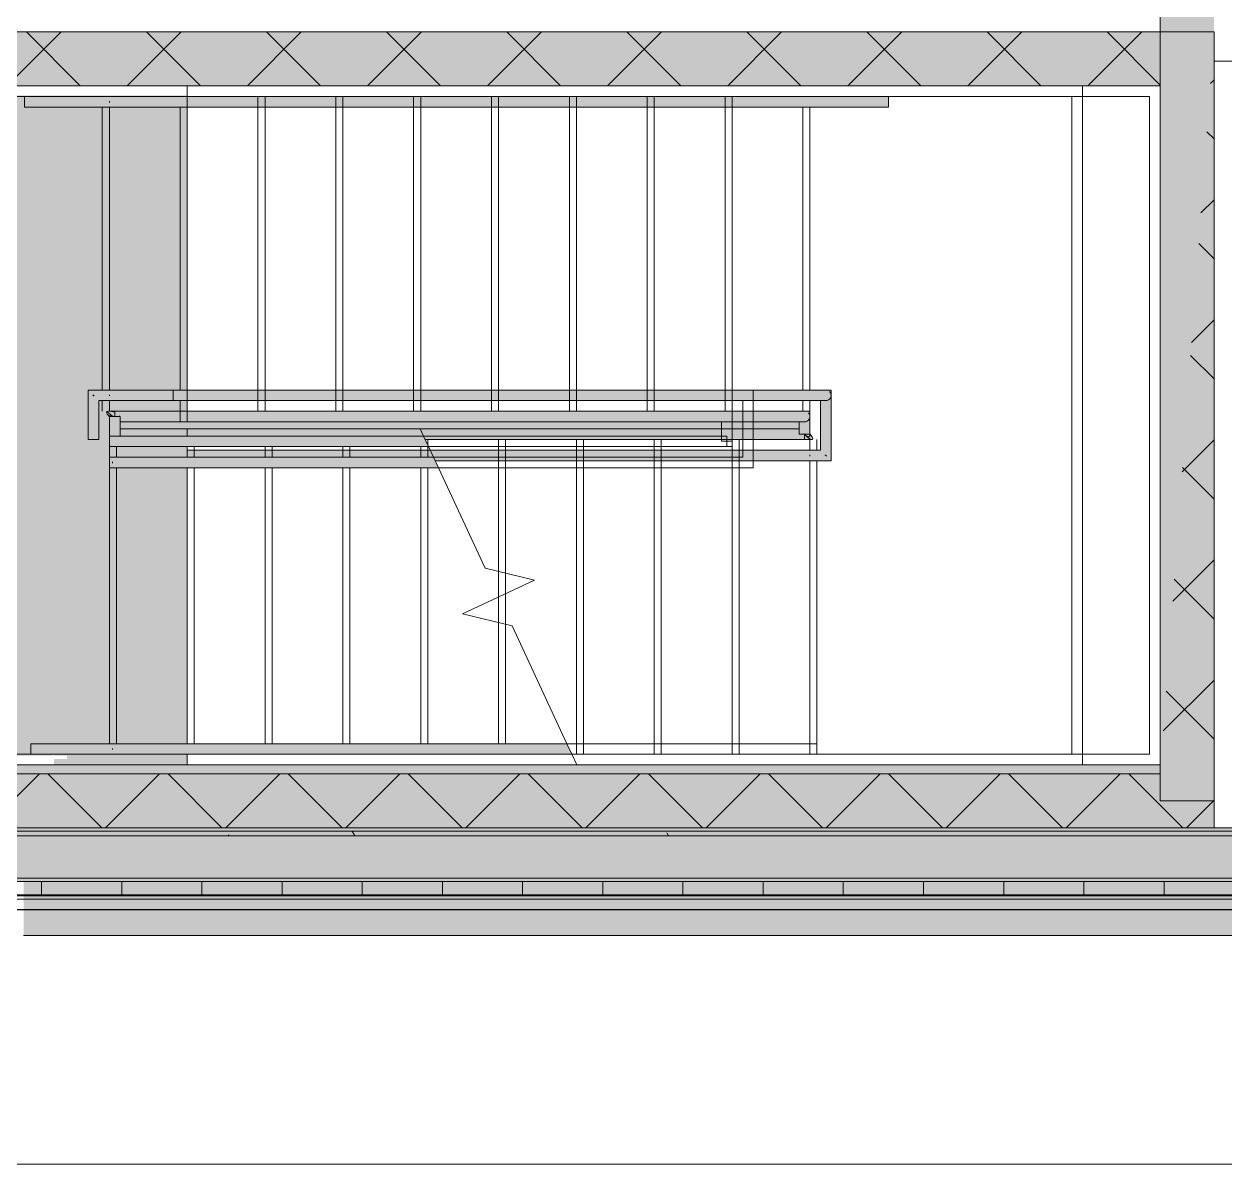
# Model space of a CAD drawing. Header units: inches. Extents: x -445 to 366, y -514 to 778.
# Drawn here: x -206.4 to -36.7, y -514 to -352.8 of the extents above; entities that cross this region are included whole.
import ezdxf

# ---------------------------------------------------------------- set-up
doc = ezdxf.new("R2010")
doc.units = ezdxf.units.IN
doc.header["$MEASUREMENT"] = 0
for name, color, linetype, lineweight in [('A-DETL', 90, 'Continuous', 9), ('A-DETL-GENF', 92, 'Continuous', 9), ('A-FLOR', 192, 'Continuous', 9), ('A-FLOR-HRAL', 11, 'Continuous', 9), ('A-FLOR-HRAL-MBND', 5, 'Continuous', 9), ('A-GENM', 13, 'Continuous', 9), ('A-WALL', 113, 'Continuous', 9), ('A-WALL-PATT', 111, 'Continuous', 13), ('I-WALL', 2, 'Continuous', 9), ('S-STRS', 31, 'Continuous', 9), ('S-STRS-MBND', 31, 'Continuous', 9)]:
    doc.layers.add(name, color=color, linetype=linetype, lineweight=lineweight)
pattern_1 = [(45, (0, 0), (-8.48528, 8.48528), []), (135, (0, 0), (-8.48528, -8.48528), [])]

# ---------------------------------------------------------------- blocks, each defined once
blk = doc.blocks.new('Pad_Site_Main Canopy - Main Canopy-1298050-Test Fit - Mezzanine Plan')
at = {"layer": 'A-GENM'}
blk.add_line((0, 204.6), (0, 644), dxfattribs=at)
blk = doc.blocks.new('Top Rail Type - Top Rail_Internal_-660897-Test Fit - Mezzanine Plan')
at = {"layer": 'A-FLOR-HRAL'}
for p, q in [((-194.73, -407.57), (-193.88, -408.29)), ((-194.17, -408.29), (-194.35, -408.15)), ((-194.35, -408.15), (-194.35, -408.29)), ((-96.11, -407.54), (-194.33, -407.54)), ((-192.91, -408.28), (-192.92, -408.19)), ((-95.36, -411.04), (-95.36, -408.29)), ((-192.86, -409.04), (-96.11, -409.04)), ((-150.44, -410.04), (-183.36, -410.04)), ((-96.86, -410.04), (-150.4, -410.04)), ((-96.86, -409.04), (-96.86, -409.76)), ((-149.74, -411.54), (-95.08, -411.54))]:
    blk.add_line(p, q, dxfattribs=at)
at = {"layer": 'A-FLOR-HRAL', "flags": 128}
for points in [[(-194.73, -407.57), (-194.76, -407.65), (-194.73, -407.77), (-194.66, -407.93), (-194.55, -408.11), (-194.39, -408.3)], [(-194.33, -407.54), (-194.53, -407.55), (-194.73, -407.57)], [(-193.61, -407.65), (-193.79, -407.6), (-194.05, -407.56), (-194.33, -407.54)], [(-95.58, -407.76), (-95.46, -407.92), (-95.39, -408.1), (-95.36, -408.29), (-95.39, -408.49), (-95.46, -408.67), (-95.58, -408.82), (-95.74, -408.94), (-95.92, -409.02), (-96.11, -409.04)], [(-96.11, -409.04), (-95.92, -409.02), (-95.74, -408.94), (-95.58, -408.82), (-95.46, -408.67), (-95.39, -408.49), (-95.36, -408.29)], [(-95.36, -408.29), (-95.39, -408.1), (-95.46, -407.92), (-95.58, -407.76)], [(-183.36, -410.87), (-183.36, -410.79), (-183.36, -410.72)], [(-95.36, -411.04), (-95.39, -411.12), (-95.46, -411.15), (-95.58, -411.13), (-95.74, -411.06), (-95.92, -410.95), (-96.11, -410.79), (-96.2, -410.71)], [(-96.11, -410.79), (-95.93, -410.99), (-95.74, -411.17), (-95.55, -411.32), (-95.36, -411.44), (-95.2, -411.52), (-95.08, -411.54)], [(-95.08, -411.54), (-95, -411.52), (-94.97, -411.44), (-94.99, -411.32), (-95.06, -411.17), (-95.17, -410.99), (-95.32, -410.79), (-95.36, -410.75)]]:
    blk.add_lwpolyline(points, dxfattribs=at)
blk = doc.blocks.new('Top Rail Type - Top Rail_Internal_-V13-Test Fit - Mezzanine Plan')
at = {"layer": 'A-FLOR-HRAL'}
for p, q in [((-192.86, -408.29), (-194.36, -408.29)), ((-194.36, -408.29), (-194.36, -411.04)), ((-193.61, -408.29), (-193.61, -407.54)), ((-95.36, -407.54), (-193.61, -407.54)), ((-192.86, -408.29), (-192.86, -411.04)), ((-95.36, -410.79), (-95.36, -407.54)), ((-96.86, -409.04), (-192.86, -409.04)), ((-183.36, -410.04), (-183.36, -410.32)), ((-183.36, -410.04), (-150.44, -410.04)), ((-183.36, -410.32), (-183.36, -411.04)), ((-150.4, -410.04), (-96.86, -410.04)), ((-96.86, -410.79), (-96.86, -409.04)), ((-149.74, -411.54), (-96.11, -411.54)), ((-96.86, -410.79), (-95.36, -410.79)), ((-96.11, -410.79), (-96.11, -411.54))]:
    blk.add_line(p, q, dxfattribs=at)
blk = doc.blocks.new('Railing - Railing-662800-Test Fit - Mezzanine Plan')
at = {"layer": 'A-FLOR-HRAL-MBND'}
for p, q in [((-184.36, -407.54), (-106.36, -407.54)), ((-184.36, -409.04), (-184.36, -407.54)), ((-106.36, -407.54), (-106.36, -412.54)), ((-184.36, -409.04), (-107.86, -409.04)), ((-107.86, -409.04), (-107.86, -411.04)), ((-107.86, -411.04), (-149.97, -411.04)), ((-106.36, -412.54), (-149.27, -412.54))]:
    blk.add_line(p, q, dxfattribs=at)
blk = doc.blocks.new('Top Rail Type - Top Rail_Internal_-662807-Test Fit - Mezzanine Plan')
at = {"layer": 'A-FLOR-HRAL'}
for p, q in [((-184.36, -409.04), (-184.36, -407.54)), ((-106.36, -407.54), (-184.36, -407.54)), ((-106.36, -411.79), (-106.36, -407.54)), ((-107.86, -409.04), (-184.36, -409.04)), ((-107.86, -411.79), (-107.86, -409.04)), ((-194.36, -411.04), (-194.36, -412.54)), ((-194.36, -411.04), (-149.97, -411.04)), ((-149.27, -412.54), (-149.97, -411.04)), ((-149.97, -411.04), (-107.11, -411.04)), ((-107.86, -411.79), (-106.36, -411.79)), ((-107.11, -411.04), (-107.11, -412.54)), ((-194.36, -412.54), (-149.27, -412.54)), ((-149.27, -412.54), (-107.11, -412.54))]:
    blk.add_line(p, q, dxfattribs=at)
blk = doc.blocks.new('Handrail Type - Handrail_Internal_-663020-Test Fit - Mezzanine Plan')
at = {"layer": 'A-FLOR-HRAL'}
for p, q in [((-197.36, -404.54), (-197.36, -411.54)), ((-194.58, -404.54), (-197.36, -404.54)), ((-93.11, -404.54), (-194.58, -404.54)), ((-92.36, -414.54), (-92.36, -405.29)), ((-195.86, -411.54), (-195.86, -406.04)), ((-195.86, -406.04), (-194.58, -406.04)), ((-194.58, -406.04), (-93.11, -406.04)), ((-93.86, -406.04), (-93.86, -413.04)), ((-196.52, -411.54), (-196.7, -411.54)), ((-150.4, -413.04), (-183.36, -413.04)), ((-183.36, -413.07), (-183.36, -413.14)), ((-149.04, -413.04), (-150.36, -413.04)), ((-95.15, -413.04), (-149.04, -413.04)), ((-93.86, -413.04), (-95.15, -413.04)), ((-148.34, -414.54), (-95.15, -414.54)), ((-95.15, -414.54), (-92.36, -414.54))]:
    blk.add_line(p, q, dxfattribs=at)
at = {"layer": 'A-FLOR-HRAL', "flags": 128}
for points in [[(-92.58, -404.76), (-92.46, -404.92), (-92.39, -405.1), (-92.36, -405.29), (-92.39, -405.49), (-92.46, -405.67), (-92.58, -405.82), (-92.74, -405.94), (-92.92, -406.02), (-93.11, -406.04)], [(-93.11, -406.04), (-92.92, -406.02), (-92.74, -405.94), (-92.58, -405.82), (-92.46, -405.67), (-92.39, -405.49), (-92.36, -405.29)], [(-92.36, -405.29), (-92.39, -405.1), (-92.46, -404.92), (-92.58, -404.76)], [(-183.36, -413.72), (-183.36, -413.6), (-183.36, -413.42), (-183.36, -413.26), (-183.36, -413.14), (-183.36, -413.07)], [(-183.36, -413.14), (-183.36, -413.26), (-183.36, -413.42)], [(-183.36, -413.42), (-183.36, -413.6), (-183.36, -413.79)], [(-183.36, -413.87), (-183.36, -413.79), (-183.36, -413.72)], [(-183.36, -413.79), (-183.36, -413.99), (-183.36, -414.05)], [(-183.36, -414.05), (-183.36, -413.99), (-183.36, -413.87)]]:
    blk.add_lwpolyline(points, dxfattribs=at)
at = {"layer": 'A-FLOR-HRAL'}
for points in [[(-196.52, -405.39), (-196.53, -405.37), (-196.57, -405.34), (-196.61, -405.29), (-196.66, -405.25), (-196.69, -405.22), (-196.7, -405.2)], [(-93.2, -413.7), (-93.19, -413.72), (-93.16, -413.75), (-93.11, -413.79), (-93.07, -413.84), (-93.03, -413.87), (-93.02, -413.89)]]:
    blk.add_open_spline(points, degree=3, knots=[-0.53913032, -0.53913032, -0.53913032, -0.53913032, -0.52083333, -0.5, -0.47916667, -0.46086968, -0.46086968, -0.46086968, -0.46086968], dxfattribs=at)
for points in [[(-194.36, -405.22), (-194.36, -405.24), (-194.36, -405.29), (-194.36, -405.35), (-194.36, -405.37)], [(-95.36, -413.87), (-95.36, -413.85), (-95.36, -413.79), (-95.36, -413.74), (-95.36, -413.72)]]:
    blk.add_open_spline(points, degree=3, dxfattribs=at)
blk = doc.blocks.new('Handrail Type - Handrail_Internal_-V14-Test Fit - Mezzanine Plan')
at = {"layer": 'A-FLOR-HRAL'}
for p, q in [((-197.36, -404.54), (-197.36, -411.54)), ((-194.36, -404.54), (-197.36, -404.54)), ((-92.36, -404.54), (-194.36, -404.54)), ((-92.36, -414.54), (-92.36, -404.54)), ((-195.86, -406.04), (-195.86, -411.54)), ((-194.36, -406.04), (-195.86, -406.04)), ((-93.86, -406.04), (-194.36, -406.04)), ((-93.86, -413.04), (-93.86, -406.04)), ((-195.86, -411.54), (-197.36, -411.54)), ((-183.36, -413.04), (-183.36, -414.04)), ((-183.36, -413.04), (-150.4, -413.04)), ((-150.36, -413.04), (-149.04, -413.04)), ((-149.04, -413.04), (-95.36, -413.04)), ((-95.36, -413.04), (-93.86, -413.04)), ((-148.34, -414.54), (-95.36, -414.54)), ((-95.36, -414.54), (-92.36, -414.54))]:
    blk.add_line(p, q, dxfattribs=at)
blk = doc.blocks.new('Handrail Type - Handrail_Internal_-663086-Test Fit - Mezzanine Plan')
at = {"layer": 'A-FLOR-HRAL'}
for p, q in [((-192.5, -414.04), (-194.36, -414.04)), ((-194.36, -415.54), (-192.5, -415.54)), ((-193.92, -414.71), (-193.92, -414.87))]:
    blk.add_line(p, q, dxfattribs=at)
at = {"layer": 'A-FLOR-HRAL', "flags": 128}
blk.add_lwpolyline([(-194.36, -414.87), (-194.36, -414.79), (-194.36, -414.72)], dxfattribs=at)
blk = doc.blocks.new('Handrail Type - Handrail_Internal_-V15-Test Fit - Mezzanine Plan')
at = {"layer": 'A-FLOR-HRAL'}
for p, q in [((-185.36, -406.04), (-185.36, -404.54)), ((-103.36, -404.54), (-185.36, -404.54)), ((-103.36, -415.54), (-103.36, -404.54)), ((-104.86, -406.04), (-185.36, -406.04)), ((-104.86, -414.04), (-104.86, -406.04)), ((-194.36, -414.04), (-194.36, -415.54)), ((-194.36, -414.04), (-148.57, -414.04)), ((-147.87, -415.54), (-148.57, -414.04)), ((-148.57, -414.04), (-106.36, -414.04)), ((-106.36, -414.04), (-104.86, -414.04)), ((-194.36, -415.54), (-147.87, -415.54)), ((-147.87, -415.54), (-106.36, -415.54)), ((-106.36, -415.54), (-103.36, -415.54))]:
    blk.add_line(p, q, dxfattribs=at)
blk = doc.blocks.new('Handrail Type - Handrail_Internal_-840584-Test Fit - Mezzanine Plan')
at = {"layer": 'A-FLOR-HRAL'}
for p, q in [((-194.58, -363.04), (-206.36, -363.04)), ((-95.76, -363.04), (-194.58, -363.04)), ((-84.26, -363.04), (-95.76, -363.04)), ((-206.36, -363.89), (-206.36, -363.7)), ((-206.36, -364.54), (-194.58, -364.54)), ((-194.58, -364.54), (-95.76, -364.54)), ((-95.76, -364.54), (-84.26, -364.54))]:
    blk.add_line(p, q, dxfattribs=at)
at = {"layer": 'A-FLOR-HRAL', "flags": 128}
blk.add_lwpolyline([(-84.26, -363.72), (-84.26, -363.79), (-84.26, -363.87)], dxfattribs=at)
at = {"layer": 'A-FLOR-HRAL'}
blk.add_open_spline([(-194.36, -363.72), (-194.36, -363.74), (-194.36, -363.79), (-194.36, -363.85), (-194.36, -363.87)], degree=3, dxfattribs=at)
blk = doc.blocks.new('Handrail Type - Handrail_Internal_-V17-Test Fit - Mezzanine Plan')
at = {"layer": 'A-FLOR-HRAL'}
for p, q in [((-206.36, -364.54), (-206.36, -363.04)), ((-194.36, -363.04), (-206.36, -363.04)), ((-95.36, -363.04), (-194.36, -363.04)), ((-84.26, -363.04), (-95.36, -363.04)), ((-84.26, -364.54), (-84.26, -363.04)), ((-194.36, -364.54), (-206.36, -364.54)), ((-95.36, -364.54), (-194.36, -364.54)), ((-84.26, -364.54), (-95.36, -364.54))]:
    blk.add_line(p, q, dxfattribs=at)
blk = doc.blocks.new('Handrail Type - Handrail_Internal_-841497-Test Fit - Mezzanine Plan')
at = {"layer": 'A-FLOR-HRAL'}
for p, q in [((-193.97, -454.54), (-205.47, -454.54)), ((-192.5, -454.54), (-193.97, -454.54)), ((-205.47, -456.04), (-193.97, -456.04)), ((-193.97, -456.04), (-192.5, -456.04)), ((-193.92, -455.22), (-193.92, -455.37))]:
    blk.add_line(p, q, dxfattribs=at)
at = {"layer": 'A-FLOR-HRAL', "flags": 128}
blk.add_lwpolyline([(-205.47, -455.37), (-205.47, -455.29), (-205.47, -455.22)], dxfattribs=at)
blk = doc.blocks.new('Handrail Type - Handrail_Internal_-V18-Test Fit - Mezzanine Plan')
at = {"layer": 'A-FLOR-HRAL'}
for p, q in [((-205.47, -454.54), (-205.47, -456.04)), ((-205.47, -454.54), (-194.36, -454.54)), ((-194.36, -454.54), (-129.69, -454.54)), ((-128.99, -456.04), (-129.69, -454.54)), ((-129.69, -454.54), (-106.36, -454.54)), ((-106.36, -454.54), (-94.36, -454.54)), ((-94.36, -454.54), (-94.36, -456.04)), ((-205.47, -456.04), (-194.36, -456.04)), ((-194.36, -456.04), (-128.99, -456.04)), ((-128.99, -456.04), (-106.36, -456.04)), ((-106.36, -456.04), (-94.36, -456.04))]:
    blk.add_line(p, q, dxfattribs=at)
blk = doc.blocks.new('Corrugated Wall Panel - Corrugated Wall Panel-1604849-Test Fit - Mezzanine Plan')
at = {"layer": 'A-GENM'}
for p, q in [((-390.49, -478.04), (329.51, -478.04)), ((329.47, -478), (-390.45, -478))]:
    blk.add_line(p, q, dxfattribs=at)
blk = doc.blocks.new('Hecht_PAD_AA-Arch_detached_rvt-1-Test Fit - Mezzanine Plan')
at = {"layer": 'A-WALL-PATT'}
h = blk.add_hatch(dxfattribs=at)
h.set_pattern_fill('FP_19', color=256, style=0, pattern_type=2)
h.set_pattern_definition(pattern_1)
h.paths.add_polyline_path([(-136.77, -361.54), (-45.86, -361.54), (-45.86, -353.92), (-250.24, -353.92), (-250.24, -361.54), (-154.94, -361.54)], flags=0)
h = blk.add_hatch(dxfattribs=at)
h.set_pattern_fill('FP_19', color=256, style=0, pattern_type=2)
h.set_pattern_definition(pattern_1)
h.paths.add_polyline_path([(-45.86, -466.42), (-38.24, -466.42), (-38.24, -353.92), (-42.58, -353.92), (-38.52, -357.78), (-45.86, -458.79), (-42.05, -462.61), (-45.86, -462.61)], flags=0)
h = blk.add_hatch(dxfattribs=at)
h.set_pattern_fill('FP_19', color=256, style=0, pattern_type=2)
h.set_pattern_definition(pattern_1)
h.paths.add_polyline_path([(-206.49, -466.42), (-45.86, -466.42), (-45.86, -458.79), (-250.24, -458.79), (-250.24, -466.42), (-208.62, -466.42)], flags=0)
h = blk.add_hatch(dxfattribs=at)
h.set_pattern_fill('FP_1', color=256, style=0, pattern_type=2)
h.set_pattern_definition([(0, (0, 0), (30.72, 7.68), [1.267, -21.773, 1.267, -21.773, -122.88]), (0, (0, 0), (30.72, 7.68), [-46.08, 1.267, -44.813, 1.267, -21.773, -53.76]), (0, (0, 0), (30.72, 7.68), [-115.2, 1.267, -14.093, 1.267, -37.133]), (120, (11.52, 3.84), (-22.01108, 22.7643), [1.267, -21.773, 1.267, -21.773, -122.88]), (120, (11.52, 3.84), (-22.01108, 22.7643), [-46.08, 1.267, -44.813, 1.267, -21.773, -53.76]), (120, (11.52, 3.84), (-22.01108, 22.7643), [-115.2, 1.267, -14.093, 1.267, -37.133]), (240, (15.36, 19.2), (-8.70892, -30.4443), [1.267, -21.773, 1.267, -21.773, -122.88]), (240, (15.36, 19.2), (-8.70892, -30.4443), [-46.08, 1.267, -44.813, 1.267, -21.773, -53.76]), (240, (15.36, 19.2), (-8.70892, -30.4443), [-115.2, 1.267, -14.093, 1.267, -37.133])])
h.paths.add_polyline_path([(70.17, -467.54), (318.39, -467.54), (318.39, -466.92), (-246.48, -466.92), (-246.48, -467.54), (-9.58, -467.54)], flags=0)
blk.add_hatch(color=256, dxfattribs=at).paths.add_polyline_path([(319.01, -473.54), (319.01, -473.54), (319.01, -467.54), (-246.48, -467.54), (-246.48, -473.54), (318.39, -473.54)], flags=0)
h = blk.add_hatch(dxfattribs=at)
h.set_pattern_fill('FP_3', color=256, style=0, pattern_type=2)
h.set_pattern_definition([(0, (0, 0), (0, 4.798), []), (315, (0, 0), (4.798427, 0), [6.786, -6.786]), (45, (0, 0), (4.798427, 0), [6.786, -6.786])])
h.paths.add_polyline_path([(325.01, -474.04), (325.01, -473.54), (-246.48, -473.54), (-246.48, -474.04), (325.01, -474.04)], flags=0)
h = blk.add_hatch(dxfattribs=at)
h.set_pattern_fill('FP_2', color=256, style=0, pattern_type=2)
h.set_pattern_definition([(0, (0, 0), (0, 11.331), []), (90, (0, 0), (-11.331, 7e-16), [])])
h.paths.add_polyline_path([(77.42, -476.04), (325.51, -476.04), (325.51, -474.04), (-246.48, -474.04), (-246.48, -476.04), (34.76, -476.04)], flags=0)
at = {"layer": 'A-WALL'}
for p, q in [((318.39, -466.92), (-246.48, -466.92)), ((-246.48, -467.54), (318.39, -467.54)), ((-246.48, -473.54), (318.39, -473.54)), ((-246.48, -474.04), (318.39, -474.04)), ((-246.48, -476.04), (318.39, -476.04)), ((-246.48, -476.54), (318.39, -476.54))]:
    blk.add_line(p, q, dxfattribs=at)
at = {"layer": 'I-WALL'}
for p, q in [((-45.86, -353.92), (-250.24, -353.92)), ((-38.24, -353.92), (-45.86, -353.92)), ((-38.24, -466.42), (-38.24, -353.92)), ((-250.24, -361.54), (-45.86, -361.54)), ((-45.86, -361.54), (-45.86, -458.79)), ((-45.86, -458.79), (-250.24, -458.79)), ((-250.24, -466.42), (-45.86, -466.42)), ((-45.86, -466.42), (-38.24, -466.42))]:
    blk.add_line(p, q, dxfattribs=at)
at = {"layer": 'S-STRS'}
for p, q in [((-206.36, -363.04), (-248.74, -363.04)), ((-47.36, -363.04), (-84.26, -363.04)), ((-47.36, -456.04), (-47.36, -363.04)), ((-195.36, -404.54), (-195.36, -364.54)), ((-194.36, -404.54), (-194.36, -364.54)), ((-184.36, -404.54), (-184.36, -364.54)), ((-183.36, -404.54), (-183.36, -364.54)), ((-173.36, -404.54), (-173.36, -364.54)), ((-172.36, -404.54), (-172.36, -364.54)), ((-162.36, -404.54), (-162.36, -364.54)), ((-161.36, -404.54), (-161.36, -364.54)), ((-151.36, -404.54), (-151.36, -364.54)), ((-150.36, -404.54), (-150.36, -364.54)), ((-140.36, -404.54), (-140.36, -364.54)), ((-139.36, -404.54), (-139.36, -364.54)), ((-129.36, -404.54), (-129.36, -364.54)), ((-128.36, -404.54), (-128.36, -364.54)), ((-118.36, -404.54), (-118.36, -364.54)), ((-117.36, -404.54), (-117.36, -364.54)), ((-107.36, -404.54), (-107.36, -364.54)), ((-106.36, -404.54), (-106.36, -364.54)), ((-96.36, -404.54), (-96.36, -364.54)), ((-95.36, -404.54), (-95.36, -364.54)), ((-195.36, -407.54), (-195.36, -406.04)), ((-194.36, -407.54), (-194.36, -406.04)), ((-184.36, -407.54), (-184.36, -406.04)), ((-183.36, -407.54), (-183.36, -406.04)), ((-173.36, -407.54), (-173.36, -406.04)), ((-172.36, -407.54), (-172.36, -406.04)), ((-162.36, -407.54), (-162.36, -406.04)), ((-161.36, -407.54), (-161.36, -406.04)), ((-151.36, -407.54), (-151.36, -406.04)), ((-150.36, -407.54), (-150.36, -406.04)), ((-140.36, -407.54), (-140.36, -406.04)), ((-139.36, -407.54), (-139.36, -406.04)), ((-129.36, -407.54), (-129.36, -406.04)), ((-128.36, -407.54), (-128.36, -406.04)), ((-118.36, -407.54), (-118.36, -406.04)), ((-117.36, -407.54), (-117.36, -406.04)), ((-107.36, -407.54), (-107.36, -406.04)), ((-106.36, -407.54), (-106.36, -406.04)), ((-96.36, -407.54), (-96.36, -406.04)), ((-95.36, -407.54), (-95.36, -406.04)), ((-192.86, -409.85), (-192.86, -409.04)), ((-192.86, -410.04), (-150.44, -410.04)), ((-183.36, -410.07), (-183.36, -410.32)), ((-183.36, -410.32), (-183.36, -411.04)), ((-96.86, -409.85), (-96.86, -410.04)), ((-149.74, -411.54), (-145.86, -411.54)), ((-149.36, -411.54), (-149.36, -412.35)), ((-139.36, -411.54), (-139.36, -413.04)), ((-138.36, -411.54), (-138.36, -413.04)), ((-128.36, -411.54), (-128.36, -413.04)), ((-127.36, -411.54), (-127.36, -413.04)), ((-117.36, -411.54), (-117.36, -413.04)), ((-116.36, -411.54), (-116.36, -413.04)), ((-106.36, -411.54), (-106.36, -413.04)), ((-105.36, -411.54), (-105.36, -413.04)), ((-95.36, -411.54), (-95.36, -413.04)), ((-94.36, -411.54), (-94.36, -413.04)), ((-194.36, -412.54), (-194.36, -414.04)), ((-193.36, -412.54), (-193.36, -414.04)), ((-183.36, -412.54), (-183.36, -413.04)), ((-183.36, -412.54), (-183.36, -414.04)), ((-183.36, -413.07), (-183.36, -414.04)), ((-182.36, -412.54), (-182.36, -414.04)), ((-182.36, -412.54), (-182.36, -413.04)), ((-172.36, -412.54), (-172.36, -414.04)), ((-172.36, -412.54), (-172.36, -413.04)), ((-171.36, -412.54), (-171.36, -414.04)), ((-171.36, -412.54), (-171.36, -413.04)), ((-161.36, -412.54), (-161.36, -414.04)), ((-161.36, -412.54), (-161.36, -413.04)), ((-160.36, -412.54), (-160.36, -414.04)), ((-160.36, -412.54), (-160.36, -413.04)), ((-150.36, -412.54), (-150.36, -414.04)), ((-150.36, -412.54), (-150.36, -413.04)), ((-149.36, -412.54), (-149.36, -414.04)), ((-149.36, -412.54), (-149.36, -413.04)), ((-194.36, -415.54), (-194.36, -454.54)), ((-193.36, -415.54), (-193.36, -454.54)), ((-183.36, -415.54), (-183.36, -454.54)), ((-183.36, -415.54), (-183.36, -454.54)), ((-182.36, -415.54), (-182.36, -454.54)), ((-182.36, -415.54), (-182.36, -454.54)), ((-172.36, -415.54), (-172.36, -454.54)), ((-172.36, -415.54), (-172.36, -454.54)), ((-171.36, -415.54), (-171.36, -454.54)), ((-171.36, -415.54), (-171.36, -454.54)), ((-161.36, -415.54), (-161.36, -454.54)), ((-161.36, -415.54), (-161.36, -454.54)), ((-160.36, -415.54), (-160.36, -454.54)), ((-160.36, -415.54), (-160.36, -454.54)), ((-150.36, -415.54), (-150.36, -454.54)), ((-150.36, -415.54), (-150.36, -454.54)), ((-149.36, -415.54), (-149.36, -454.54)), ((-149.36, -415.54), (-149.36, -454.54)), ((-139.36, -414.54), (-139.36, -430.18)), ((-138.36, -414.54), (-138.36, -430.42)), ((-128.36, -414.54), (-128.36, -456.04)), ((-127.36, -414.54), (-127.36, -456.04)), ((-117.36, -414.54), (-117.36, -456.04)), ((-116.36, -414.54), (-116.36, -456.04)), ((-106.36, -414.54), (-106.36, -456.04)), ((-105.36, -414.54), (-105.36, -456.04)), ((-95.36, -414.54), (-95.36, -456.04)), ((-94.36, -414.54), (-94.36, -456.04)), ((-139.36, -430.18), (-139.36, -433.79)), ((-139.36, -430.18), (-139.36, -433.79)), ((-138.36, -430.42), (-138.36, -433.33)), ((-138.36, -430.42), (-138.36, -433.33)), ((-139.36, -433.79), (-139.36, -437.41)), ((-138.36, -433.33), (-138.36, -437.65)), ((-139.36, -437.41), (-139.36, -454.54)), ((-139.36, -437.41), (-139.36, -454.54)), ((-138.36, -437.65), (-138.36, -454.54)), ((-138.36, -437.65), (-138.36, -454.54)), ((-248.74, -456.04), (-205.47, -456.04)), ((-183.36, -456.04), (-183.36, -456.21)), ((-183.36, -456.21), (-183.36, -457.26)), ((-128.99, -456.04), (-128.36, -456.04)), ((-128.36, -456.04), (-117.36, -456.04)), ((-117.36, -456.04), (-106.36, -456.04)), ((-106.36, -456.04), (-95.36, -456.04)), ((-95.36, -456.04), (-95.05, -456.04)), ((-95.05, -456.04), (-47.36, -456.04)), ((-250.24, -457.54), (-202.2, -457.54)), ((-250.24, -457.54), (-205.05, -457.54)), ((-205.05, -457.54), (-128.29, -457.54)), ((-183.36, -457.26), (-183.36, -457.54)), ((-183.36, -457.54), (-128.29, -457.54)), ((-176.7, -457.54), (-128.29, -457.54)), ((-128.29, -457.54), (-92.2, -457.54)), ((-128.29, -457.54), (-95.05, -457.54)), ((-95.05, -457.54), (-45.86, -457.54)), ((-92.2, -457.54), (-45.86, -457.54))]:
    blk.add_line(p, q, dxfattribs=at)
at = {"layer": 'S-STRS-MBND'}
for p, q in [((-183.36, -361.54), (-183.36, -363.04)), ((-95.67, -361.54), (-183.36, -361.54)), ((-95.67, -363.04), (-183.36, -363.04)), ((-183.36, -407.54), (-183.36, -363.04)), ((-173.36, -407.54), (-173.36, -363.04)), ((-172.36, -407.54), (-172.36, -363.04)), ((-162.36, -407.54), (-162.36, -363.04)), ((-161.36, -407.54), (-161.36, -363.04)), ((-151.36, -407.54), (-151.36, -363.04)), ((-150.36, -407.54), (-150.36, -363.04)), ((-140.36, -407.54), (-140.36, -363.04)), ((-139.36, -407.54), (-139.36, -363.04)), ((-129.36, -407.54), (-129.36, -363.04)), ((-128.36, -407.54), (-128.36, -363.04)), ((-118.36, -407.54), (-118.36, -363.04)), ((-117.36, -407.54), (-117.36, -363.04)), ((-107.36, -407.54), (-107.36, -363.04)), ((-106.36, -407.54), (-106.36, -363.04)), ((-56.86, -361.54), (-95.67, -361.54)), ((-58.36, -363.04), (-95.67, -363.04)), ((-58.36, -456.04), (-58.36, -363.04)), ((-56.86, -457.54), (-56.86, -361.54)), ((-183.36, -407.54), (-183.36, -409.04)), ((-106.36, -407.54), (-183.36, -407.54)), ((-106.36, -409.04), (-106.36, -407.54)), ((-107.86, -409.04), (-183.36, -409.04)), ((-150.44, -410.04), (-107.86, -410.04)), ((-149.97, -411.04), (-150.44, -410.04)), ((-107.86, -409.04), (-107.86, -410.04)), ((-106.36, -409.04), (-106.36, -411.54)), ((-149.74, -411.54), (-107.86, -411.54)), ((-149.36, -411.54), (-149.36, -412.35)), ((-139.36, -411.54), (-139.36, -430.18)), ((-138.36, -411.54), (-138.36, -430.42)), ((-128.36, -411.54), (-128.36, -456.04)), ((-127.36, -411.54), (-127.36, -456.04)), ((-117.36, -411.54), (-117.36, -456.04)), ((-116.36, -411.54), (-116.36, -456.04)), ((-107.86, -411.54), (-106.36, -411.54)), ((-107.86, -411.54), (-106.36, -411.54)), ((-106.36, -411.54), (-106.36, -456.04)), ((-105.36, -411.54), (-105.36, -456.04)), ((-148.57, -414.04), (-149.27, -412.54)), ((-141.26, -429.72), (-147.87, -415.54)), ((-134.26, -431.42), (-141.26, -429.72)), ((-144.46, -436.17), (-134.26, -431.42)), ((-139.36, -433.79), (-139.36, -437.41)), ((-138.36, -433.33), (-138.36, -437.65)), ((-137.46, -437.87), (-144.46, -436.17)), ((-129.69, -454.54), (-137.46, -437.87)), ((-128.99, -456.04), (-106.05, -456.04)), ((-128.29, -457.54), (-128.99, -456.04)), ((-106.05, -456.04), (-58.36, -456.04)), ((-128.29, -457.54), (-106.05, -457.54)), ((-106.05, -457.54), (-56.86, -457.54))]:
    blk.add_line(p, q, dxfattribs=at)
for name in ['Corrugated Wall Panel - Corrugated Wall Panel-1604849-Test Fit - Mezzanine Plan', 'Handrail Type - Handrail_Internal_-840584-Test Fit - Mezzanine Plan', 'Handrail Type - Handrail_Internal_-V17-Test Fit - Mezzanine Plan', 'Handrail Type - Handrail_Internal_-663020-Test Fit - Mezzanine Plan', 'Handrail Type - Handrail_Internal_-V14-Test Fit - Mezzanine Plan', 'Handrail Type - Handrail_Internal_-V15-Test Fit - Mezzanine Plan', 'Top Rail Type - Top Rail_Internal_-660897-Test Fit - Mezzanine Plan', 'Top Rail Type - Top Rail_Internal_-V13-Test Fit - Mezzanine Plan', 'Top Rail Type - Top Rail_Internal_-662807-Test Fit - Mezzanine Plan', 'Railing - Railing-662800-Test Fit - Mezzanine Plan', 'Handrail Type - Handrail_Internal_-663086-Test Fit - Mezzanine Plan', 'Handrail Type - Handrail_Internal_-841497-Test Fit - Mezzanine Plan', 'Handrail Type - Handrail_Internal_-V18-Test Fit - Mezzanine Plan']:
    blk.add_blockref(name, (0, 0))
at = {"rotation": 89.9999999999999}
blk.add_blockref('Pad_Site_Main Canopy - Main Canopy-1298050-Test Fit - Mezzanine Plan', (365.51, -513.96), dxfattribs=at)

msp = doc.modelspace()

# ---------------------------------------------------------------- hatches: boundary and pattern name
at = {"layer": 'A-DETL-GENF'}
h = msp.add_hatch(color=256, dxfattribs=at)
h.paths.add_polyline_path([(-191.29, -481.67), (77.42, -481.67), (77.42, -473.54), (-206.49, -473.54), (-206.49, -481.67)], flags=0)
h.paths.add_polyline_path([(-282.14, -478.04), (-246.48, -478), (-246.48, -473.54), (-285.99, -473.54), (-285.99, -478.04)], flags=0)
h.paths.add_polyline_path([(-382.08, -478.04), (-357.99, -478), (-357.99, -473.54), (-385.99, -473.54), (-385.99, -324.11), (-390.49, -324.11), (-390.45, -478.04), (-386.62, -478.04)], flags=0)
h.paths.add_polyline_path([(-9.58, -467.54), (77.42, -467.54), (77.42, -466.42), (-38.24, -466.42), (-38.24, -353.92), (-42.58, -353.92), (-38.52, -357.78), (-45.86, -458.79), (-45.86, -457.54), (-183.36, -457.54), (-183.36, -456.04), (-128.99, -456.04), (-129.69, -454.54), (-183.36, -454.54), (-183.36, -415.54), (-147.87, -415.54), (-148.34, -414.54), (-92.36, -414.54), (-92.37, -404.54), (-183.36, -404.54), (-183.36, -364.54), (-84.26, -364.54), (-84.26, -363.04), (-183.36, -363.04), (-183.36, -362.87), (-248.91, -362.87), (-248.91, -456.21), (-202.33, -456.21), (-202.33, -456.04), (-202.2, -456.04), (-202.2, -456.21), (-200.37, -456.21), (-200.37, -456.69), (-202.2, -456.69), (-202.2, -457.54), (-250.24, -457.54), (-250.24, -361.54), (-45.86, -361.54), (-45.86, -353.92), (-257.86, -353.92), (-257.86, -466.42), (-285.99, -466.42), (-285.99, -467.54), (-29.7, -467.54)], flags=0)
h.paths.add_polyline_path([(-373, -467.54), (-357.99, -467.54), (-357.99, -466.42), (-378.86, -466.42), (-378.86, -324.11), (-379.99, -324.11), (-379.99, -467.54), (-376.84, -467.54)], flags=0)
h.paths.add_polyline_path([(-42.05, -462.61), (-45.86, -462.61), (-45.86, -458.79)], flags=0)
h.paths.add_polyline_path([(-127.69, -413.04), (-183.36, -413.04), (-183.36, -412.54), (-149.27, -412.54), (-149.74, -411.54), (-95, -411.52), (-94.97, -411.44), (-95.06, -411.17), (-95.36, -410.75), (-95.36, -407.54), (-183.36, -407.54), (-183.36, -406.04), (-93.86, -406.04), (-93.86, -413.04), (-123.14, -413.04)], flags=0)
h.paths.add_polyline_path([(-95.89, -408.94), (-95.89, -408.94), (-95.74, -408.94)], flags=0)
h.paths.add_polyline_path([(-378.36, 58.33), (-378.36, 124.96), (-372.67, 124.96), (-372.67, 130.96), (-378.36, 130.96), (-378.36, 245.46), (-372.67, 245.46), (-372.67, 251.46), (-378.36, 251.46), (-378.36, 262.08), (-379.99, 262.08), (-379.99, 58.33), (-378.86, 58.33)], flags=0)
h.paths.add_polyline_path([(-318.86, 58.33), (-318.86, 162.33), (-294.86, 162.33), (-294.86, 303.58), (-379.99, 303.58), (-379.99, 268.08), (-372.36, 268.08), (-372.36, 78.96), (-377.49, 78.96), (-377.49, 68.96), (-372.36, 68.96), (-372.36, 58.33), (-336.65, 58.33)], flags=0)
h.paths.add_polyline_path([(-372.36, 69.3), (-377.14, 69.3), (-377.14, 78.61), (-372.36, 78.61), (-372.36, 71.3)], flags=0)
h.paths.add_polyline_path([(-375.43, 125.25), (-378.36, 125.27), (-378.36, 130.66), (-372.97, 130.66), (-373, 125.25)], flags=0)
h.paths.add_polyline_path([(-140.49, 173.33), (-142.86, 165.71), (-148.11, 165.71), (-141.53, 172.29)], flags=0)
h.paths.add_polyline_path([(-44.49, 173.33), (-44.49, 165.71), (-140.49, 165.71), (-140.49, 173.33), (-45.92, 173.33)], flags=0)
h.paths.add_polyline_path([(-36.86, 130.46), (-36.86, 165.71), (-44.49, 173.33), (-44.49, 275.33), (-36.86, 282.96), (-140.49, 282.96), (-92.49, 279.14), (-140.49, 275.33), (-148.11, 282.96), (-148.11, 130.46), (-44.49, 130.46)], flags=0)
h.paths.add_polyline_path([(-372.97, 245.75), (-378.36, 245.77), (-378.36, 251.16), (-372.97, 251.16)], flags=0)
h.paths.add_polyline_path([(-73.14, 271.83), (-73.14, 271.83), (-71.93, 271.83)], flags=0)
h.paths.add_polyline_path([(-136.11, 578.33), (-39.24, 578.33), (-39.24, 578.83), (41.51, 578.83), (41.51, 593.58), (-138.49, 593.58), (-138.49, 578.33)], flags=0)
h.paths.add_polyline_path([(37.89, 579.46), (-134.86, 579.46), (-134.86, 585.46), (37.89, 585.46)], flags=0)
at = {"layer": 'A-WALL-PATT'}
h = msp.add_hatch(color=256, dxfattribs=at)
h.paths.add_polyline_path([(-45.86, -458.79), (-38.52, -357.78), (-42.58, -353.92), (-38.24, -353.92), (-38.24, -350.79), (-45.86, -350.79), (-45.86, -443.31)], flags=0)
h.paths.add_polyline_path([(-45.86, -462.61), (-42.05, -462.61), (-45.86, -458.79)], flags=0)

# ---------------------------------------------------------------- linework, layer by layer
at = {"layer": 'A-DETL'}
for p, q in [((-38.24, -353.92), (-257.86, -353.92)), ((-38.24, -466.42), (-38.24, -353.92)), ((77.42, -466.42), (-38.24, -466.42)), ((-206.49, -481.67), (77.42, -481.67))]:
    msp.add_line(p, q, dxfattribs=at)
at = {"layer": 'A-FLOR'}
for p, q in [((-38.24, -462.61), (-38.24, -466.42)), ((-38.24, -466.42), (317.89, -466.42))]:
    msp.add_line(p, q, dxfattribs=at)
at = {"layer": 'A-WALL'}
for p, q in [((-45.86, -350.79), (-45.86, -462.61)), ((-38.24, -462.61), (-38.24, -358.04)), ((-45.86, -462.61), (-38.24, -462.61))]:
    msp.add_line(p, q, dxfattribs=at)
at = {"layer": 'I-WALL'}
for p, q in [((-45.86, -353.92), (-250.61, -353.92)), ((-38.24, -358.04), (70.17, -358.04))]:
    msp.add_line(p, q, dxfattribs=at)

# ---------------------------------------------------------------- block references
msp.add_blockref('Hecht_PAD_AA-Arch_detached_rvt-1-Test Fit - Mezzanine Plan', (0, 0))

doc.saveas('drawing.dxf')
